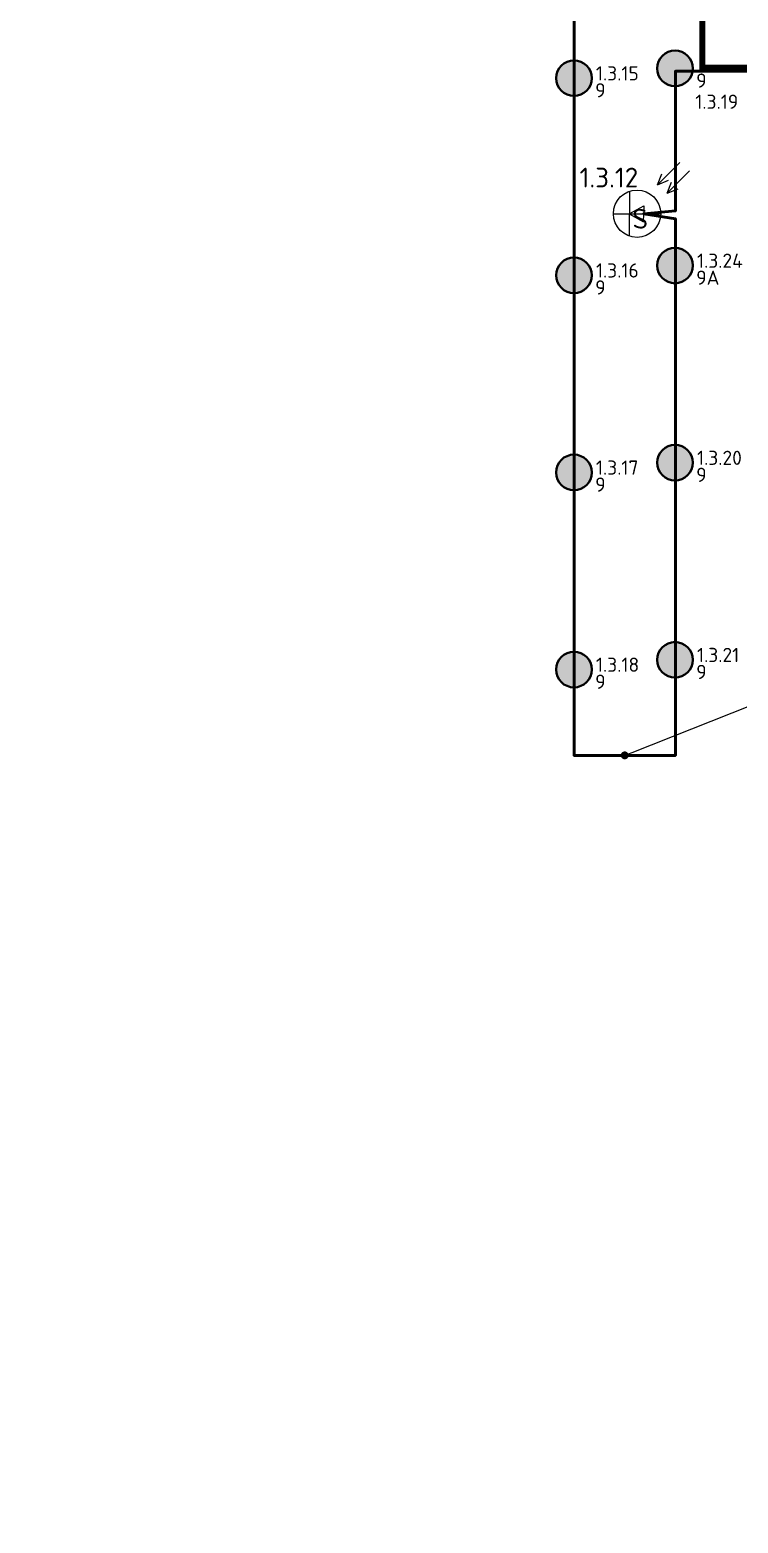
# Model space of a CAD drawing. Header units: millimetres. Extents: x -813692 to 807431, y 0 to 1813163.
# Drawn here: x -4760 to 4222, y 782975 to 801913 of the extents above; entities that cross this region are included whole.
import ezdxf
from ezdxf import colors
from ezdxf.entities.mleader import LeaderData, LeaderLine
from ezdxf.math import Vec2, Vec3

# ---------------------------------------------------------------- set-up
doc = ezdxf.new("R2010")
doc.units = ezdxf.units.MM
for name, color, linetype, lineweight in [('0_Авт.', 10, 'Continuous', 5), ('_Гр.ЩД-0.1С.7.5.I1.3', 6, 'Continuous', 50), ('_Гр.ЩД-0.1С.7.5.I1.4', 6, 'Continuous', 50), ('_Гр.ЩД-0.1С.7.5.I2.1', 6, 'Continuous', 50), ('_Гр.ЩД-0.1С.7.5.I2.2', 6, 'Continuous', 50), ('_Гр.ЩД-0.1С.7.5.I2.3', 6, 'Continuous', 50), ('_Гр.ЩД-0.1С.7.5.I3.3', 6, 'Continuous', 50), ('_освещение_dali', 3, 'Continuous', 50), ('A-ANNO-DIMS', 7, 'Continuous', 9), ('АР_монолит', 252, 'Continuous', 50)]:
    doc.layers.add(name, color=color, linetype=linetype, lineweight=lineweight)
doc.layers.add('DLX_FL0_LUM 1', color=7, linetype='Continuous', lineweight=40, true_color=0x2419e6)
doc.layers.add('DLX_FL0_LUM 15', color=7, linetype='Continuous', lineweight=40, true_color=0xfa3a05)
doc.layers.add('Вставка', color=252, linetype='Continuous')
doc.styles.add('GOST 2.304', font='GOST Common.ttf')
doc.styles.add('ISOCPEUR', font='isocpeur.ttf')
doc.styles.add('TableTextStyle', font='isocpeur.ttf')
doc.linetypes.add('Truba', pattern='A,3e-05,[4,MSH_7,S=1,R=0,X=0,Y=0],-3.022072', length=3.022102)
doc.linetypes.add('Проводка в лотке', pattern='A,7.5,[130,ltypeshp.shx,S=0.5,R=0,X=0,Y=0],1,[130,ltypeshp.shx,S=1,R=90,X=0,Y=-0.5],1,[130,ltypeshp.shx,S=0.5,R=0,X=0,Y=0],7.5', length=17)
doc.dimstyles.new('М-200', dxfattribs={"dimtxt": 400, "dimasz": 160, "dimexe": 200, "dimexo": 400, "dimgap": 50, "dimtad": 1, "dimdec": 0, "dimzin": 0, "dimdsep": 46, "dimtxsty": 'GOST 2.304', "dimblk": 'ARCHTICK', "dimcen": 180, "dimdle": 200, "dimadec": 0, "dimazin": 0, "dimtfac": 1, "dimtdec": 0, "dimtmove": 1, "dimatfit": 0, "dimfxl": 1, "dimtolj": 1, "dimtzin": 0, "dimarcsym": 0})

# ---------------------------------------------------------------- blocks, each defined once
blk = doc.blocks.new('_ArchTick')
at = {"color": 0, "linetype": 'ByBlock', "const_width": 0.15}
blk.add_lwpolyline([(-0.5, -0.5), (0.5, 0.5)], dxfattribs=at)
blk = doc.blocks.new('*D38')
at = {"layer": 'A-ANNO-DIMS', "color": 0, "lineweight": -2, "transparency": 16777216}
blk.add_arc((-165704, -113309), 107894, 270, 326, dxfattribs=at)
at = {"layer": 'Defpoints', "color": 0, "lineweight": 30, "transparency": 16777216}
for p in [(-165704, -113309), (-165704, -113309), (-75741, -173990), (-131171, -215528), (-165704, -221903)]:
    blk.add_point(p, dxfattribs=at)
at = {"layer": 'A-ANNO-DIMS', "color": 0, "lineweight": -2, "transparency": 16777216, "xscale": 160, "yscale": 160, "zscale": 160}
for p, rotation in [((-76255, -173643), 55.99999895826774), ((-165704, -221203), 179.9999981265246)]:
    blk.add_blockref('_ArchTick', p, dxfattribs=dict(at, rotation=rotation))
at = {"layer": 'A-ANNO-DIMS', "color": 0, "transparency": 16777216, "insert": (-114300, -207822), "char_height": 400, "attachment_point": 5, "rotation": 28.5412, "style": 'GOST 2.304'}
blk.add_mtext('\\A1;56,0%%D', dxfattribs=at)
blk = doc.blocks.new('A$C85fa3c5e')
at = {"layer": '0_Авт.', "color": 6, "lineweight": 25, "ltscale": 100}
for points in [[(5.42, 6.5), (2.59, 3.68), (3.15, 5.07)], [(5.42, 6.5), (2.59, 3.68), (3.98, 4.24)], [(6.66, 5.43), (3.83, 2.6), (4.39, 3.99)], [(6.66, 5.43), (3.83, 2.6), (5.22, 3.16)], [(-0.97, 2.84), (-0.98, -2.84)], [(-3, 0), (3, 0)], [(-0.98, 0), (0.85, 1), (0.85, -0.01)], [(-0.98, 0), (0.84, -1.02), (0.85, -0.01)]]:
    blk.add_lwpolyline(points, dxfattribs=at)
blk.add_circle((0, 0), 3, dxfattribs=at)
blk = doc.blocks.new('DIC3')
at = {"lineweight": 0, "ltscale": 100, "style": 'TableTextStyle'}
for tag, p, height in [('S', (-860, 7220), 250), ('9', (885, 3735, 3), 180), ('9', (-591, 3532, 3), 180), ('72', (3072, 2855, -497), 180), ('75', (6516, 2809, -497), 180), ('74', (9676, 2729, -497), 180), ('48', (2649, 2132, -497), 180), ('48А', (5100, 2003, -497), 180), ('48', (7254, 1745, -497), 180), ('48', (9195, 1485, -497), 180), ('74', (4105, 1183, -497), 180), ('9', (-592, 1071, 3), 180), ('S', (6738, 961), 250), ('9', (668, 711, 3), 180), ('75', (8400, 685, -497), 180), ('72', (6077, 318, -497), 180), ('S', (-799, -285), 250), ('72', (7192, -196, -497), 180), ('72', (5521, -409, -497), 180), ('73', (3739, -716, -497), 180), ('48', (8178, -786, -497), 180), ('48', (5689, -997, -497), 180), ('9А', (690, -1305, 3), 180), ('9', (-592, -1429, 3), 180), ('72', (6823, -1394, -497), 180), ('75', (5803, -1649, -497), 180), ('48А', (3930, -1839, -497), 180), ('45', (4387, -2195, -497), 180), ('73', (8250, -2330, -497), 180), ('48', (2858, -2568, -497), 180), ('48А', (5522, -2579, -497), 180), ('72', (4288, -3005, -497), 180), ('48', (8208, -3004, -497), 180), ('48', (9363, -3302, -497), 180), ('9', (-592, -3929, 3), 180), ('9', (690, -3805, 3), 180), ('72', (4739, -3781, -497), 180), ('S', (6851, -4044), 250), ('74', (4443, -4682, -497), 180), ('73', (8051, -5005, -497), 180), ('9', (-592, -6429, 3), 180), ('9', (690, -6305, 3), 180)]:
    blk.add_attdef(tag, p, '', height=height, dxfattribs=at)
at = {"layer": '_освещение_dali', "color": 7, "style": 'TableTextStyle'}
for s, p in [('9', (850, 3514, 3)), ('9', (-601, 3288, 3)), ('72', (3087, 2622, -497)), ('75', (6550, 2567, -497)), ('74', (10163, 2436, -497)), ('48', (2663, 1765, -497)), ('48', (7336, 1531, -497)), ('48А', (5182, 1385, -497)), ('48', (9303, 1228, -497)), ('9', (680, 980, 3)), ('9', (-601, 856, 3)), ('74', (4593, 791, -497)), ('75', (8433, 435, -497)), ('72', (6506, 156, -497)), ('72', (7200, -399, -497)), ('72', (5660, -625, -497)), ('73', (3721, -942, -497)), ('48', (8210, -979, -497)), ('48', (5707, -1264, -497)), ('9', (-601, -1644, 3)), ('9А', (680, -1520, 3)), ('72', (6808, -1600, -497)), ('48А', (3790, -2047, -497)), ('75', (5815, -1906, -497)), ('45', (4423, -2430, -497)), ('73', (8268, -2570, -497)), ('48', (2860, -2788, -497)), ('48А', (5361, -2887, -497)), ('72', (4315, -3236, -497)), ('48', (8374, -3214, -497)), ('48', (9375, -3721, -497)), ('9', (-601, -4144, 3)), ('9', (680, -4020, 3)), ('72', (4741, -4029, -497)), ('74', (4470, -4919, -497)), ('73', (8068, -5238, -497)), ('9', (680, -6520, 3)), ('9', (-601, -6644, 3))]:
    blk.add_text(s, height=180, dxfattribs=at).set_placement(p)
blk = doc.blocks.new('_Dot')
at = {"color": 0, "linetype": 'ByBlock', "lineweight": -2}
blk.add_line((-0.5, 0), (-1, 0), dxfattribs=at)
at = {"color": 0, "linetype": 'ByBlock', "const_width": 0.5}
blk.add_lwpolyline([(-0.25, 0, 1), (0.25, 0, 1)], format="xyb", close=True, dxfattribs=at)
blk = doc.blocks.new('A$Cab2378fa')
at = {"lineweight": 25, "true_color": 0xfff5f5}
h = blk.add_hatch(color=7, dxfattribs=at)
h.dxf.hatch_style = 1
h.paths.add_polyline_path([(0, 0), (-142, -170, 0.174923), (3, -222, 0.197808), (162, -157)])
h.paths.add_polyline_path([(-163, 158), (0, 0), (148, 178, 0.175398), (3, 230, 0.209014)])
at = {"lineweight": 25}
h = blk.add_hatch(color=256, dxfattribs=at)
h.paths.add_polyline_path([(162, -157, 0.442338), (148, 178), (0, 0)])
h.paths.add_polyline_path([(-142, -170), (0, 0), (-163, 158, 0.430096)])
blk.add_circle((3, 4), 226)
blk = doc.blocks.new('Оси200')
at = {"layer": 'A-ANNO-DIMS'}
dim = blk.add_angular_dim_2l(base=(-131171, -215527.9), line1=((-165703.8, -113309.3), (-75741.3, -173989.8)), line2=((-165703.8, -113309.3), (-165703.8, -221903.3)), text='56,0%%D', dimstyle='М-200', override={"dimadec": 2, "dimtmove": 2}, dxfattribs=at)
dim.commit()
dim.dimension.update_dxf_attribs({"geometry": '*D38', "text_midpoint": (-114299.5, -207822), "dimtype": 130})
blk = doc.blocks.new('A$C6724712c')
at = {"layer": 'A-ANNO-DIMS', "color": 18, "lineweight": 0, "true_color": 0x000000}
blk.add_blockref('Оси200', (433047.4, 279674.7), dxfattribs=at)

msp = doc.modelspace()

# ---------------------------------------------------------------- linework, layer by layer
at = {"layer": '_Гр.ЩД-0.1С.7.5.I1.4', "ltscale": 100}
msp.add_lwpolyline([(3783.5, 814731.6), (3783.5, 801424.9), (5314.2, 801424.9), (5314.2, 802320.5), (14710.9, 801058.8), (14879.2, 801187.1), (14636.4, 802668.5)], dxfattribs=at)

# ---------------------------------------------------------------- next in the draw order: block references
at = {"layer": 'Вставка', "linetype": 'Truba', "lineweight": 30, "ltscale": 100}
msp.add_blockref('A$C6724712c', (-266052.4, 717506.5), dxfattribs=at)

# ---------------------------------------------------------------- next in the draw order: linework, layer by layer
at = {"layer": '_Гр.ЩД-0.1С.7.5.I1.3', "ltscale": 100}
msp.add_lwpolyline([(2142.4, 803943.9), (2142.4, 792711.9), (3425.7, 792711.9), (3425.7, 799516.6), (3025, 799581.4), (3425.7, 799616.9), (3425.7, 801388.6), (5319.4, 801388.6), (5319.4, 802493.2)], dxfattribs=at)
at = {"layer": '_Гр.ЩД-0.1С.7.5.I2.1', "ltscale": 100}
msp.add_lwpolyline([(3788.5, 814731.6), (3788.5, 801453.4), (5355.7, 801453.4), (5355.7, 802307.2), (14903.6, 801046.4), (20866.2, 804598.4)], dxfattribs=at)
at = {"layer": '_Гр.ЩД-0.1С.7.5.I2.2', "ltscale": 100}
msp.add_lwpolyline([(3783.5, 814731.6), (3783.5, 801423.2), (5343.9, 801423.2), (5343.9, 802308.8), (14902.4, 801020.2), (22168.7, 800932.4)], dxfattribs=at)
at = {"layer": '_Гр.ЩД-0.1С.7.5.I2.3', "ltscale": 100}
msp.add_lwpolyline([(3748.2, 814731.6), (3748.2, 801407.3), (5330.2, 801407.3), (5330.2, 802308.8), (14905.5, 801034.4), (20821.8, 804583.5)], dxfattribs=at)
at = {"layer": '_Гр.ЩД-0.1С.7.5.I3.3', "ltscale": 100}
msp.add_lwpolyline([(35830.6, 791648.6), (35070.5, 793693.9), (31746.5, 792506.7), (32434.7, 790447.8), (30180.1, 789726.7), (29328.3, 792504), (29032.8, 793457.2), (28110, 793177.7), (27999.3, 793549.6), (22154.9, 800879), (14908.2, 801020.1), (5343.9, 802307), (5343.9, 801423.2), (3788.5, 801453.4), (3788.5, 814731.6), (6563.4, 814731.6)], dxfattribs=at)

# ---------------------------------------------------------------- next in the draw order: block references
at = {"layer": '0_Авт.', "color": 3, "linetype": 'Проводка в лотке', "ltscale": 100, "xscale": 100, "yscale": 100, "zscale": 100}
msp.add_blockref('A$C85fa3c5e', (2940, 799581.4), dxfattribs=at)
at = {"layer": '_Гр.ЩД-0.1С.7.5.I1.3', "lineweight": 0}
ref = msp.add_blockref('DIC3', (3010, 800200), dxfattribs=at)
ref.add_attrib('9', '1.3.15', (2418.4, 801271.4, 3), dxfattribs={"layer": '0', "lineweight": 0, "ltscale": 100, "height": 180, "style": 'TableTextStyle'})
ref.add_attrib('9', '1.3.16', (2418.4, 798771.4, 3), dxfattribs={"layer": '0', "lineweight": 0, "ltscale": 100, "height": 180, "style": 'TableTextStyle'})
ref.add_attrib('9', '1.3.17', (2418.4, 796271.4, 3), dxfattribs={"layer": '0', "lineweight": 0, "ltscale": 100, "height": 180, "style": 'TableTextStyle'})
ref.add_attrib('9', '1.3.18', (2418.4, 793771.4, 3), dxfattribs={"layer": '0', "lineweight": 0, "ltscale": 100, "height": 180, "style": 'TableTextStyle'})
ref.add_attrib('9', '1.3.19', (3678.4, 800911.1, 3), dxfattribs={"layer": '0', "lineweight": 0, "ltscale": 100, "height": 180, "style": 'TableTextStyle'})
ref.add_attrib('9', '1.3.20', (3700.3, 796395.3, 3), dxfattribs={"layer": '0', "lineweight": 0, "ltscale": 100, "height": 180, "style": 'TableTextStyle'})
ref.add_attrib('9', '1.3.21', (3700.3, 793895.3, 3), dxfattribs={"layer": '0', "lineweight": 0, "ltscale": 100, "height": 180, "style": 'TableTextStyle'})
ref.add_attrib('9А', '1.3.24', (3700.3, 798895.3, 3), dxfattribs={"layer": '0', "lineweight": 0, "ltscale": 100, "height": 180, "style": 'TableTextStyle'})
ref.add_attrib('S', '1.3.11', (2150.4, 807420.1), dxfattribs={"layer": '0', "lineweight": 0, "ltscale": 100, "height": 250, "style": 'TableTextStyle'})
ref.add_attrib('S', '1.3.12', (2210.5, 799914.9), dxfattribs={"layer": '0', "lineweight": 0, "ltscale": 100, "height": 250, "style": 'TableTextStyle'})
ref.add_attrib('S', '1.3.13', (9747.9, 801160.6), dxfattribs={"layer": '0', "lineweight": 0, "ltscale": 100, "height": 250, "style": 'TableTextStyle'})
ref.add_attrib('S', '1.3.14', (9860.9, 796155.5), dxfattribs={"layer": '0', "lineweight": 0, "ltscale": 100, "height": 250, "style": 'TableTextStyle'})
ref.add_attrib('74', '1.3.0', (12685.8, 802928.6, -497), dxfattribs={"layer": '0', "lineweight": 0, "ltscale": 100, "height": 180, "style": 'TableTextStyle'})
ref.add_attrib('74', '1.3.1', (7114.8, 801383.1, -497), dxfattribs={"layer": '0', "lineweight": 0, "ltscale": 100, "height": 180, "style": 'TableTextStyle'})
ref.add_attrib('74', '1.3.2', (7453.2, 795517.9, -497), dxfattribs={"layer": '0', "lineweight": 0, "ltscale": 100, "height": 180, "style": 'TableTextStyle'})
ref.add_attrib('48', '1.3.3', (5658.8, 802331.9, -497), dxfattribs={"layer": '0', "lineweight": 0, "ltscale": 100, "height": 180, "style": 'TableTextStyle'})
ref.add_attrib('48', '1.3.4', (10264.2, 801944.8, -497), dxfattribs={"layer": '0', "lineweight": 0, "ltscale": 100, "height": 180, "style": 'TableTextStyle'})
ref.add_attrib('48', '1.3.5', (12204.9, 801685.1, -497), dxfattribs={"layer": '0', "lineweight": 0, "ltscale": 100, "height": 180, "style": 'TableTextStyle'})
ref.add_attrib('48', '1.3.6', (5867.6, 797631.5, -497), dxfattribs={"layer": '0', "lineweight": 0, "ltscale": 100, "height": 180, "style": 'TableTextStyle'})
ref.add_attrib('48', '1.3.7', (11217.7, 797195.7, -497), dxfattribs={"layer": '0', "lineweight": 0, "ltscale": 100, "height": 180, "style": 'TableTextStyle'})
ref.add_attrib('48', '1.3.8', (12373.3, 796897.7, -497), dxfattribs={"layer": '0', "lineweight": 0, "ltscale": 100, "height": 180, "style": 'TableTextStyle'})
ref.add_attrib('48', '1.3.9', (11188.1, 799413.9, -497), dxfattribs={"layer": '0', "lineweight": 0, "ltscale": 100, "height": 180, "style": 'TableTextStyle'})
ref.add_attrib('48', '1.3.10', (8699.2, 799203.1, -497), dxfattribs={"layer": '0', "lineweight": 0, "ltscale": 100, "height": 180, "style": 'TableTextStyle'})
ref.add_attrib('45', '1.3.38', (7396.6, 798004.7, -497), dxfattribs={"layer": '0', "lineweight": 0, "ltscale": 100, "height": 180, "style": 'TableTextStyle'})
ref.add_attrib('48А', '1.3.39', (8110.4, 802202.8, -497), dxfattribs={"layer": '0', "lineweight": 0, "ltscale": 100, "height": 180, "style": 'TableTextStyle'})
ref.add_attrib('48А', '1.3.40', (8531.9, 797621.2, -497), dxfattribs={"layer": '0', "lineweight": 0, "ltscale": 100, "height": 180, "style": 'TableTextStyle'})
ref.add_attrib('48А', '1.3.41', (6939.5, 798361.1, -497), dxfattribs={"layer": '0', "lineweight": 0, "ltscale": 100, "height": 180, "style": 'TableTextStyle'})
ref.add_attrib('72', '1.3.31', (9833.5, 798806.4, -497), dxfattribs={"layer": '0', "lineweight": 0, "ltscale": 100, "height": 180, "style": 'TableTextStyle'})
ref.add_attrib('72', '1.3.32', (10202.2, 800004.1, -497), dxfattribs={"layer": '0', "lineweight": 0, "ltscale": 100, "height": 180, "style": 'TableTextStyle'})
ref.add_attrib('72', '1.3.33', (9086.8, 800518.4, -497), dxfattribs={"layer": '0', "lineweight": 0, "ltscale": 100, "height": 180, "style": 'TableTextStyle'})
ref.add_attrib('72', '1.3.34', (8531.5, 799790.7, -497), dxfattribs={"layer": '0', "lineweight": 0, "ltscale": 100, "height": 180, "style": 'TableTextStyle'})
ref.add_attrib('72', '1.3.35', (6081.6, 803055.1, -497), dxfattribs={"layer": '0', "lineweight": 0, "ltscale": 100, "height": 180, "style": 'TableTextStyle'})
ref.add_attrib('72', '1.3.36', (7297.9, 797195, -497), dxfattribs={"layer": '0', "lineweight": 0, "ltscale": 100, "height": 180, "style": 'TableTextStyle'})
ref.add_attrib('72', '1.3.37', (7749.1, 796419.2, -497), dxfattribs={"layer": '0', "lineweight": 0, "ltscale": 100, "height": 180, "style": 'TableTextStyle'})
ref.add_attrib('73', '1.3.25', (11259.9, 797869.6, -497), dxfattribs={"layer": '0', "lineweight": 0, "ltscale": 100, "height": 180, "style": 'TableTextStyle'})
ref.add_attrib('73', '1.3.26', (11060.6, 795195.4, -497), dxfattribs={"layer": '0', "lineweight": 0, "ltscale": 100, "height": 180, "style": 'TableTextStyle'})
ref.add_attrib('73', '1.3.27', (6749.3, 799483.8, -497), dxfattribs={"layer": '0', "lineweight": 0, "ltscale": 100, "height": 180, "style": 'TableTextStyle'})
ref.add_attrib('75', '1.3.28', (8812.7, 798551.3, -497), dxfattribs={"layer": '0', "lineweight": 0, "ltscale": 100, "height": 180, "style": 'TableTextStyle'})
ref.add_attrib('75', '1.3.29', (11409.8, 800884.6, -497), dxfattribs={"layer": '0', "lineweight": 0, "ltscale": 100, "height": 180, "style": 'TableTextStyle'})
ref.add_attrib('75', '1.3.30', (9526, 803008.9, -497), dxfattribs={"layer": '0', "lineweight": 0, "ltscale": 100, "height": 180, "style": 'TableTextStyle'})
ref.add_attrib('9', '1.3.31', (2418.8, 803732.4, 3), dxfattribs={"layer": '0', "lineweight": 0, "ltscale": 100, "height": 180, "style": 'TableTextStyle'})
ref.add_attrib('9', '1.3.32', (3894.9, 803934.7, 3), dxfattribs={"layer": '0', "lineweight": 0, "ltscale": 100, "height": 180, "style": 'TableTextStyle'})
at = {"layer": 'DLX_FL0_LUM 1', "ltscale": 100}
for p in [(3418.8, 801419.9), (2136.8, 801296), (2136.8, 798796), (2136.8, 796296), (3418.8, 796419.9), (3418.8, 793919.9), (2136.8, 793796)]:
    msp.add_blockref('A$Cab2378fa', p, dxfattribs=at)
at = {"layer": 'DLX_FL0_LUM 15', "ltscale": 100}
msp.add_blockref('A$Cab2378fa', (3418.8, 798919.9), dxfattribs=at)

# ---------------------------------------------------------------- next in the draw order: texts
at = {"layer": 'Defpoints', "color": 254, "true_color": 0xecbcd1, "style": 'TableTextStyle'}
msp.add_text('S', height=250, dxfattribs=at).set_placement((2881.7, 799392.3))

# ---------------------------------------------------------------- next in the draw order: leaders
at = {"layer": '_Гр.ЩД-0.1С.7.5.I1.3'}
ml = msp.add_multileader_mtext('Standard', dxfattribs=at)
ml.set_content('Гр.ЩД-0.1С.7.5.I1.3', color=256, style='ISOCPEUR')
ml.set_leader_properties()
ml.set_arrow_properties(name='DOT')
ml.build(insert=Vec2(0, 0))
ml.multileader.update_dxf_attribs({"has_dogleg": 0, "text_left_attachment_type": 6, "text_right_attachment_type": 6, "arrow_head_size": 100})
ctx = ml.context
ctx.base_point, ctx.char_height, ctx.arrow_head_size, ctx.landing_gap_size, ctx.plane_origin = Vec3(4390.8, 793346.4), 250, 100, 200, Vec3(88675.4, 922013.1)
ctx.left_attachment, ctx.right_attachment = 6, 6
notes = []
notes.append((ctx, [(0, (1, 1, 0), (4382.8, 793346.4), (1, 0), 8, [(1, [(2784.1, 792711.9)], 0, [])])]))
ctx.mtext.insert, ctx.mtext.flow_direction = Vec3(4590.8, 793671.4), 5
for ctx, leaders in notes:
    for number, flags, end, landing, length, lines in leaders:
        leader = LeaderData()
        leader.index, (leader.has_last_leader_line, leader.has_dogleg_vector, leader.attachment_direction) = number, flags
        leader.last_leader_point, leader.dogleg_vector, leader.dogleg_length = Vec3(end), Vec3(landing), length
        for number, points, colour, breaks in lines:
            line = LeaderLine()
            line.index, line.vertices, line.color, line.breaks = number, Vec3.list(points), colors.encode_raw_color(colour), breaks
            leader.lines.append(line)
        ctx.leaders.append(leader)

doc.saveas('drawing.dxf')
